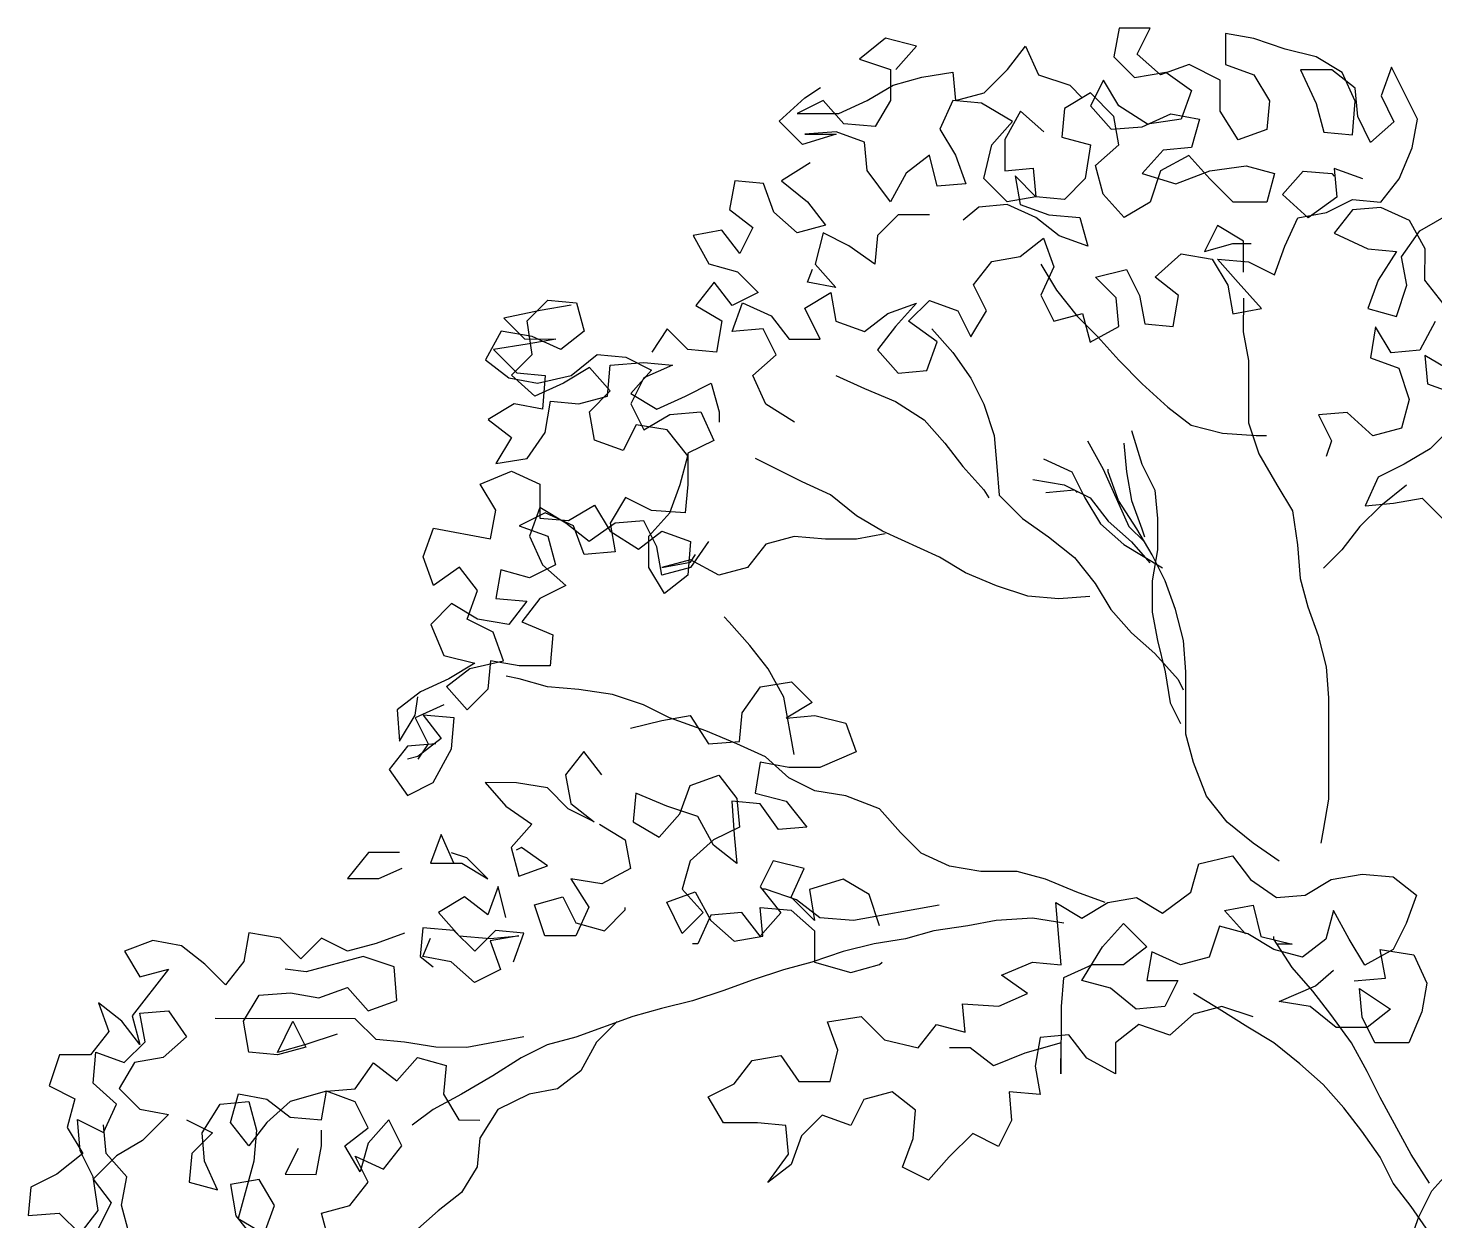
# Model space of a CAD drawing. Extents: x 1378 to 1535, y 5279 to 5481.
# Drawn here: x 1377.86 to 1427.48, y 5427.56 to 5469.63 of the extents above; entities that cross this region are included whole.
import ezdxf

# ---------------------------------------------------------------- set-up
doc = ezdxf.new("R2010")
doc.units = 0
doc.header["$LTSCALE"] = 150
doc.header["$MEASUREMENT"] = 0
doc.layers.get('0').update_dxf_attribs({"linetype": 'CONTINUOUS'})

msp = doc.modelspace()

# ---------------------------------------------------------------- linework, layer by layer
for points in [[(1404.889, 5455.73), (1403.882, 5456.371), (1403.426, 5457.379), (1404.25, 5458.11), (1403.793, 5459.026), (1402.695, 5458.935), (1403.062, 5459.942), (1404.068, 5459.483), (1404.708, 5458.659), (1405.806, 5458.658), (1405.258, 5459.757), (1406.174, 5460.305), (1406.356, 5459.298), (1407.363, 5458.931), (1408.187, 5459.571), (1409.194, 5459.936), (1408.461, 5459.113), (1407.82, 5458.29), (1408.551, 5457.465), (1409.558, 5457.556), (1409.925, 5458.563), (1408.919, 5459.296), (1409.652, 5460.027), (1410.658, 5459.66), (1411.115, 5458.745), (1411.665, 5459.659), (1411.208, 5460.575), (1411.85, 5461.398), (1412.857, 5461.58), (1413.681, 5462.22), (1414.046, 5461.213), (1413.588, 5460.207), (1414.045, 5459.291), (1415.052, 5459.565), (1415.325, 5458.558), (1416.333, 5459.106), (1416.242, 5460.113), (1415.51, 5460.846), (1416.609, 5461.119), (1417.066, 5460.203), (1417.248, 5459.197), (1418.255, 5459.104), (1418.439, 5460.202), (1417.615, 5460.844), (1418.532, 5461.667), (1419.63, 5461.483), (1420.178, 5460.567), (1420.36, 5459.56), (1421.367, 5459.742), (1420.544, 5460.658), (1419.813, 5461.482), (1420.911, 5461.39), (1421.826, 5460.931), (1422.193, 5461.938), (1422.651, 5462.944), (1423.658, 5463.126), (1424.574, 5463.583), (1425.581, 5463.491), (1426.222, 5464.314), (1426.681, 5465.412), (1426.865, 5466.418), (1425.951, 5468.25), (1425.584, 5467.243), (1426.041, 5466.328), (1425.217, 5465.596), (1424.76, 5466.512), (1424.669, 5467.519), (1423.846, 5468.16), (1422.748, 5468.161), (1423.296, 5466.971), (1423.569, 5465.964), (1424.576, 5465.871), (1424.669, 5467.061), (1424.212, 5468.068), (1423.297, 5468.618), (1422.199, 5468.894), (1421.101, 5469.261), (1420.095, 5469.445), (1420.094, 5468.347), (1421.1, 5467.98), (1421.648, 5467.064), (1421.556, 5466.057), (1420.549, 5465.692), (1419.909, 5466.699), (1419.91, 5467.798), (1418.812, 5468.348), (1417.805, 5467.983), (1416.982, 5468.716), (1417.44, 5469.63), (1416.342, 5469.631), (1416.158, 5468.625), (1416.89, 5467.892), (1417.988, 5468.074), (1418.903, 5467.432), (1418.536, 5466.426), (1417.346, 5466.244), (1416.34, 5466.886), (1415.791, 5467.801), (1415.333, 5466.887), (1416.064, 5466.062), (1417.163, 5466.153), (1418.17, 5466.609), (1419.177, 5466.425), (1418.901, 5465.419), (1417.894, 5465.328), (1417.161, 5464.505), (1418.351, 5464.138), (1419.541, 5464.595), (1420.823, 5464.776), (1421.829, 5464.501), (1421.554, 5463.494), (1420.364, 5463.495), (1419.541, 5464.32), (1418.809, 5465.144), (1417.802, 5464.596), (1417.435, 5463.498), (1416.519, 5462.95), (1415.788, 5463.774), (1415.514, 5464.781), (1416.338, 5465.513), (1416.156, 5466.52), (1415.333, 5467.344), (1414.417, 5466.796), (1414.325, 5465.789), (1415.332, 5465.514), (1415.147, 5464.324), (1414.415, 5463.592), (1413.408, 5463.685), (1412.676, 5464.418), (1412.858, 5463.411), (1413.865, 5463.044), (1414.963, 5462.951), (1415.237, 5461.944), (1414.23, 5462.311), (1413.407, 5462.953), (1412.401, 5463.411), (1411.394, 5463.321), (1410.844, 5462.863)], [(1408.469, 5468.174), (1409.202, 5468.997), (1408.104, 5469.273), (1407.188, 5468.542), (1408.286, 5468.174), (1408.285, 5467.076), (1407.735, 5466.161), (1406.637, 5466.254), (1405.906, 5467.078), (1404.99, 5466.621), (1406.454, 5466.62), (1407.462, 5467.077), (1408.377, 5467.625), (1409.385, 5467.899), (1410.483, 5468.081), (1410.574, 5467.074), (1411.581, 5467.348), (1412.405, 5468.171), (1413.047, 5468.994), (1413.503, 5467.987), (1414.601, 5467.619), (1415.059, 5467.161)], [(1413.685, 5465.973), (1412.861, 5466.706), (1412.311, 5465.699), (1412.31, 5464.601), (1413.317, 5464.692), (1413.408, 5463.685), (1412.401, 5463.503), (1411.578, 5464.327), (1411.854, 5465.517), (1412.587, 5466.34), (1411.489, 5466.982), (1410.482, 5467.074), (1410.024, 5466.068), (1410.572, 5465.152), (1410.937, 5464.145), (1409.93, 5464.054), (1409.657, 5465.153), (1408.832, 5464.513), (1408.282, 5463.507), (1407.459, 5464.606), (1407.369, 5465.612), (1406.362, 5465.979), (1405.264, 5465.889), (1406.362, 5465.888), (1405.172, 5465.523), (1404.349, 5466.347), (1405.265, 5467.17), (1405.815, 5467.536)], [(1405.446, 5464.882), (1404.439, 5464.242), (1405.353, 5463.509), (1405.993, 5462.685), (1404.986, 5462.411), (1404.163, 5463.144), (1403.798, 5464.151), (1402.791, 5464.244), (1402.607, 5463.237), (1403.43, 5462.596), (1402.972, 5461.681), (1402.332, 5462.505), (1401.325, 5462.323), (1401.873, 5461.316), (1402.88, 5461.04), (1403.611, 5460.307), (1402.696, 5459.851), (1402.056, 5460.675), (1401.414, 5459.852), (1402.329, 5459.302), (1402.145, 5458.204), (1401.138, 5458.296), (1400.407, 5459.029), (1399.857, 5458.206)], [(1424.941, 5464.315), (1423.934, 5464.682), (1424.025, 5463.675), (1423.018, 5462.944), (1422.103, 5463.768), (1422.836, 5464.592), (1423.843, 5464.499), (1423.934, 5464.407)], [(1427.774, 5459.919), (1427.134, 5460.743), (1427.135, 5461.842), (1426.587, 5462.849), (1425.581, 5463.308), (1424.574, 5463.217), (1423.932, 5462.394), (1425.122, 5461.844), (1426.128, 5461.751), (1425.487, 5460.745), (1425.12, 5459.738), (1426.126, 5459.463), (1426.493, 5460.561), (1426.311, 5461.568), (1426.953, 5462.483), (1428.052, 5463.122)], [(1409.655, 5463.048), (1408.556, 5463.049), (1407.823, 5462.317), (1407.731, 5461.31), (1406.816, 5461.952), (1405.901, 5462.41), (1405.626, 5461.312), (1406.357, 5460.488), (1405.351, 5460.672), (1405.534, 5461.129)], [(1420.728, 5461.024), (1420.729, 5462.122), (1419.814, 5462.672), (1419.355, 5461.757), (1420.362, 5462.031), (1421.003, 5462.03)], [(1413.589, 5461.305), (1414.137, 5460.389), (1414.868, 5459.473), (1415.6, 5458.74), (1416.331, 5457.916), (1417.154, 5457.091), (1418.069, 5456.267), (1418.892, 5455.625), (1419.99, 5455.35), (1421.18, 5455.257), (1421.546, 5455.257)], [(1397.021, 5459.856), (1395.922, 5459.674), (1394.641, 5459.4), (1395.372, 5458.667), (1396.471, 5458.666), (1395.464, 5458.484), (1394.274, 5458.302), (1395.097, 5457.478), (1396.103, 5457.385), (1396.011, 5456.196), (1395.004, 5456.38), (1394.088, 5455.831), (1394.912, 5455.19), (1394.362, 5454.275), (1395.46, 5454.457), (1396.102, 5455.372), (1396.286, 5456.47), (1397.292, 5456.377), (1398.299, 5456.651), (1398.392, 5457.749), (1399.582, 5457.84), (1400.589, 5457.747), (1399.581, 5457.291), (1399.123, 5456.376), (1399.58, 5455.46), (1400.495, 5456.008), (1401.594, 5456.099), (1402.051, 5455.092), (1401.135, 5454.635), (1401.134, 5453.537), (1401.041, 5452.53), (1399.852, 5452.623), (1398.937, 5453.081), (1398.387, 5452.166), (1398.569, 5451.159), (1397.471, 5451.069), (1397.105, 5452.076), (1396.099, 5452.534), (1395.183, 5452.078), (1396.19, 5451.711), (1396.463, 5450.704), (1395.548, 5450.247), (1394.541, 5450.522), (1394.357, 5449.516), (1395.455, 5449.423), (1394.814, 5448.6), (1393.716, 5448.784), (1392.801, 5449.334), (1392.068, 5448.602), (1392.525, 5447.504), (1393.623, 5447.228), (1392.707, 5446.68), (1391.7, 5446.223), (1390.876, 5445.583), (1390.966, 5444.485), (1391.516, 5445.399), (1391.608, 5446.04)], [(1401.864, 5451.522), (1401.223, 5450.608), (1400.216, 5450.334), (1400.034, 5451.341), (1399.577, 5452.257), (1398.57, 5452.166), (1397.654, 5451.526), (1396.831, 5452.168), (1395.916, 5452.718), (1395.549, 5451.711), (1396.006, 5450.704), (1396.829, 5449.971), (1395.913, 5449.514), (1395.272, 5448.691), (1396.37, 5448.232), (1396.277, 5447.134), (1395.179, 5447.135), (1394.172, 5447.319), (1394.08, 5446.312), (1393.347, 5445.581), (1392.615, 5446.405), (1393.44, 5447.045), (1394.63, 5447.319), (1394.265, 5448.326), (1393.35, 5448.784), (1393.717, 5449.791), (1393.077, 5450.615), (1392.161, 5449.975), (1391.796, 5450.982), (1392.163, 5451.989), (1394.176, 5451.621), (1394.36, 5452.628), (1393.812, 5453.543), (1394.911, 5454), (1395.917, 5453.541), (1395.916, 5452.352), (1396.923, 5452.259), (1397.838, 5452.807), (1398.387, 5451.892), (1399.393, 5451.25), (1400.217, 5451.89), (1401.224, 5451.523), (1401.131, 5450.333), (1400.307, 5449.693), (1399.758, 5450.609), (1399.759, 5451.707), (1400.492, 5452.53), (1400.859, 5453.537), (1401.135, 5454.543), (1400.403, 5455.459), (1399.305, 5455.643), (1398.847, 5454.729), (1397.84, 5455.096), (1397.658, 5456.103), (1398.391, 5456.834), (1397.66, 5457.658), (1396.744, 5457.11), (1395.737, 5456.653), (1394.914, 5457.386), (1395.646, 5458.118), (1395.465, 5459.308), (1396.197, 5460.04), (1397.204, 5459.947), (1397.478, 5458.94), (1396.653, 5458.3), (1395.647, 5458.759), (1394.549, 5458.943), (1393.999, 5457.936), (1394.822, 5457.295), (1395.829, 5457.111), (1397.019, 5457.385), (1397.935, 5458.116), (1398.941, 5458.023), (1399.856, 5457.565), (1399.123, 5456.742), (1400.038, 5456.192), (1401.045, 5456.649), (1401.961, 5457.105), (1402.235, 5456.098), (1402.234, 5455.732)], [(1420.727, 5460.109), (1420.726, 5458.919), (1420.908, 5457.912), (1420.906, 5455.715), (1421.271, 5454.616), (1421.911, 5453.518), (1422.459, 5452.602), (1422.641, 5451.412), (1422.731, 5450.222), (1423.005, 5449.215), (1423.37, 5448.208), (1423.644, 5447.109), (1423.734, 5446.011), (1423.731, 5442.441), (1423.547, 5441.343), (1423.455, 5440.885)], [(1427.499, 5459.279), (1426.949, 5458.272), (1425.942, 5458.182), (1425.394, 5459.098), (1425.21, 5457.999), (1426.216, 5457.632), (1426.581, 5456.534), (1426.306, 5455.527), (1425.299, 5455.253), (1424.384, 5456.078), (1423.377, 5455.987), (1423.834, 5455.072), (1423.65, 5454.523)], [(1409.742, 5459.02), (1410.474, 5458.196), (1411.114, 5457.28), (1411.571, 5456.364), (1411.936, 5455.266), (1412.026, 5454.167), (1412.117, 5453.16), (1412.94, 5452.336), (1413.855, 5451.694), (1414.769, 5450.961), (1415.5, 5450.045), (1416.049, 5449.13), (1416.78, 5448.305), (1417.603, 5447.572), (1418.426, 5446.656), (1418.609, 5446.29)], [(1428.047, 5457.539), (1427.132, 5458.089), (1427.222, 5457.082), (1428.229, 5456.715)], [(1406.354, 5457.376), (1407.361, 5456.917), (1408.459, 5456.459), (1409.465, 5455.817), (1410.196, 5454.993), (1410.836, 5454.168), (1411.568, 5453.344), (1411.751, 5453.069)], [(1416.787, 5455.444), (1417.152, 5454.254), (1417.609, 5453.338), (1417.699, 5452.332), (1417.698, 5451.233), (1417.514, 5450.135), (1417.513, 5449.037), (1417.695, 5448.03), (1417.969, 5446.931), (1418.151, 5445.833), (1418.516, 5445.1)], [(1428.136, 5455.617), (1427.312, 5454.794), (1426.396, 5454.246), (1425.48, 5453.789), (1425.022, 5452.783), (1426.029, 5452.873), (1427.036, 5453.055), (1427.767, 5452.322)], [(1415.231, 5455.08), (1415.779, 5454.072), (1416.692, 5452.058), (1417.241, 5451.508)], [(1416.512, 5454.987), (1416.602, 5453.98), (1416.785, 5452.973), (1417.15, 5451.966), (1417.241, 5451.691)], [(1415.317, 5449.588), (1414.219, 5449.497), (1413.12, 5449.59), (1412.022, 5449.957), (1410.924, 5450.416), (1410.01, 5450.966), (1407.997, 5451.883), (1407.082, 5452.433), (1406.168, 5453.166), (1405.161, 5453.624), (1403.514, 5454.45)], [(1413.674, 5454.44), (1414.68, 5453.982), (1415.137, 5453.066), (1415.685, 5452.15), (1416.509, 5451.417), (1417.881, 5450.592)], [(1421.99, 5440.246), (1421.075, 5440.888), (1420.161, 5441.621), (1419.429, 5442.537), (1418.973, 5443.727), (1418.699, 5444.734), (1418.701, 5446.931), (1418.611, 5448.029), (1418.337, 5449.128), (1417.972, 5450.135), (1417.515, 5451.05), (1416.967, 5451.966), (1416.327, 5452.974), (1415.962, 5453.981), (1415.962, 5454.072)], [(1413.307, 5453.709), (1414.405, 5453.524), (1415.32, 5453.066), (1415.96, 5452.242), (1416.783, 5451.509), (1417.423, 5450.776)], [(1413.764, 5453.25), (1414.771, 5453.341), (1414.863, 5453.249)], [(1426.487, 5453.513), (1425.571, 5452.782), (1424.838, 5452.05), (1424.197, 5451.227), (1423.555, 5450.587)], [(1408.088, 5451.791), (1407.081, 5451.609), (1405.983, 5451.61), (1404.885, 5451.703), (1403.878, 5451.429), (1403.236, 5450.606), (1402.229, 5450.332), (1401.223, 5450.882), (1400.216, 5450.609), (1401.223, 5450.791), (1401.406, 5451.065)], [(1404.878, 5444.014), (1404.514, 5446.028), (1403.965, 5447.036), (1403.325, 5447.86), (1402.594, 5448.684), (1402.411, 5448.868)], [(1415.856, 5438.787), (1414.85, 5439.154), (1413.752, 5439.613), (1412.745, 5439.888), (1411.464, 5439.89), (1410.366, 5440.074), (1409.359, 5440.532), (1408.628, 5441.265), (1407.896, 5442.09), (1406.707, 5442.548), (1405.609, 5442.732), (1404.694, 5443.191), (1403.871, 5443.924), (1402.865, 5444.382), (1401.767, 5444.841), (1400.486, 5445.3), (1399.571, 5445.758), (1398.473, 5446.125), (1397.283, 5446.309), (1396.185, 5446.402), (1395.178, 5446.678), (1394.721, 5446.769)], [(1399.112, 5444.935), (1400.211, 5445.208), (1401.218, 5445.391), (1401.858, 5444.383), (1402.956, 5444.474), (1403.049, 5445.48), (1403.69, 5446.395), (1404.789, 5446.577), (1405.52, 5445.844), (1404.604, 5445.296), (1405.611, 5445.387), (1406.709, 5445.111), (1407.075, 5444.104), (1405.793, 5443.556), (1404.694, 5443.557), (1403.688, 5443.741), (1403.504, 5442.643), (1404.602, 5442.367), (1405.333, 5441.451), (1404.326, 5441.361), (1403.686, 5442.276), (1402.68, 5442.369), (1402.77, 5441.179), (1402.861, 5440.172), (1402.038, 5440.814), (1401.489, 5441.821), (1400.391, 5442.188), (1399.293, 5442.647), (1399.201, 5441.64), (1400.116, 5441.09), (1400.849, 5441.913), (1401.216, 5442.919), (1402.223, 5443.285), (1402.863, 5442.46), (1402.953, 5441.453), (1402.038, 5440.997), (1401.213, 5440.265), (1400.938, 5439.259), (1401.669, 5438.434), (1400.936, 5437.703), (1400.388, 5438.801), (1401.395, 5439.167), (1401.944, 5438.159), (1402.767, 5437.426), (1403.774, 5437.608), (1403.683, 5438.615), (1404.781, 5438.523), (1405.604, 5437.79), (1405.603, 5436.692), (1406.884, 5436.324), (1407.891, 5436.598), (1407.983, 5436.689)], [(1392.247, 5444.392), (1391.241, 5444.301), (1390.599, 5443.478), (1391.239, 5442.562), (1392.155, 5443.019), (1392.796, 5444.208), (1392.889, 5445.307), (1391.791, 5445.399), (1392.431, 5444.575), (1391.606, 5443.935), (1391.24, 5443.844)], [(1392.523, 5445.765), (1391.516, 5445.308), (1391.973, 5444.392), (1391.606, 5443.843)], [(1398.104, 5443.288), (1397.464, 5444.113), (1396.823, 5443.29), (1397.005, 5442.283), (1397.828, 5441.641), (1396.913, 5442.1), (1396.182, 5442.832), (1395.084, 5443.017), (1393.985, 5443.018), (1394.717, 5442.193), (1395.631, 5441.552), (1394.898, 5440.729), (1395.172, 5439.721), (1396.179, 5440.087), (1395.264, 5440.728), (1395.081, 5440.637)], [(1398.011, 5441.549), (1398.926, 5440.999), (1399.108, 5439.992), (1398.101, 5439.444), (1397.002, 5439.628), (1397.642, 5438.621), (1397.184, 5437.614), (1396.085, 5437.616), (1395.72, 5438.714), (1396.727, 5438.988), (1397.184, 5438.072), (1398.191, 5437.797), (1398.924, 5438.528), (1398.924, 5438.62)], [(1392.884, 5440.181), (1392.428, 5441.188), (1392.061, 5440.182), (1393.159, 5440.181), (1394.074, 5439.631), (1393.342, 5440.364), (1392.793, 5440.547)], [(1390.963, 5440.549), (1389.864, 5440.55), (1389.131, 5439.635), (1390.229, 5439.634), (1391.054, 5440)], [(1421.07, 5434.755), (1419.972, 5435.122), (1418.965, 5434.849), (1418.14, 5434.117), (1417.042, 5434.484), (1416.218, 5433.844), (1416.217, 5432.746), (1415.211, 5433.296), (1414.571, 5434.121), (1413.564, 5434.03), (1413.38, 5433.023), (1413.562, 5432.016), (1412.464, 5432.109), (1412.554, 5431.102), (1412.096, 5430.187), (1411.181, 5430.646), (1410.356, 5429.823), (1409.623, 5429), (1408.709, 5429.458), (1409.076, 5430.464), (1409.168, 5431.471), (1408.345, 5432.113), (1407.338, 5431.839), (1406.879, 5430.924), (1405.873, 5431.291), (1405.14, 5430.56), (1404.773, 5429.553), (1403.949, 5428.913), (1404.682, 5429.919), (1404.591, 5430.926), (1403.585, 5431.019), (1402.395, 5431.02), (1401.846, 5431.936), (1402.762, 5432.392), (1403.404, 5433.216), (1404.41, 5433.398), (1405.05, 5432.482), (1406.149, 5432.481), (1406.424, 5433.579), (1406.059, 5434.586), (1407.249, 5434.768), (1408.072, 5433.943), (1409.262, 5433.668), (1409.903, 5434.491), (1410.91, 5434.215), (1410.819, 5435.222), (1412.1, 5435.13), (1413.108, 5435.586), (1412.193, 5436.228), (1413.292, 5436.684), (1414.298, 5436.592), (1414.117, 5438.789), (1415.032, 5438.239), (1415.948, 5438.787), (1416.955, 5438.969), (1417.87, 5438.419), (1418.877, 5439.151), (1419.153, 5440.157), (1420.343, 5440.431), (1420.983, 5439.606), (1421.897, 5438.965), (1422.904, 5439.055), (1423.82, 5439.604), (1424.918, 5439.786), (1426.017, 5439.693), (1426.84, 5439.052), (1426.473, 5438.045), (1426.014, 5437.13), (1425.007, 5436.582), (1424.459, 5437.498), (1423.91, 5438.505), (1423.635, 5437.499), (1422.811, 5436.859), (1421.804, 5437.134), (1420.889, 5437.684), (1419.883, 5437.96), (1419.516, 5436.862), (1418.509, 5436.588), (1417.502, 5437.047), (1417.318, 5436.04), (1418.417, 5436.039), (1417.958, 5435.124), (1416.951, 5435.034), (1416.037, 5435.767), (1415.03, 5436.042), (1415.763, 5437.231), (1416.496, 5438.054), (1417.319, 5437.23), (1416.495, 5436.59), (1415.397, 5436.591), (1414.389, 5436.134), (1414.297, 5435.128), (1414.295, 5432.748), (1414.296, 5433.846), (1413.014, 5433.481), (1411.915, 5433.025), (1411.092, 5433.666), (1410.36, 5433.667)], [(1407.893, 5437.971), (1407.528, 5439.069), (1406.613, 5439.619), (1405.423, 5439.254), (1405.605, 5438.156), (1404.782, 5438.98), (1405.24, 5439.987), (1404.142, 5440.262), (1403.684, 5439.348), (1404.415, 5438.432), (1403.682, 5437.609), (1403.042, 5438.433), (1401.944, 5438.342), (1401.485, 5437.336), (1401.302, 5437.336)], [(1394.713, 5438.257), (1394.439, 5439.356), (1394.072, 5438.35), (1393.249, 5438.991), (1392.334, 5438.443), (1393.065, 5437.618), (1394.163, 5437.526), (1395.17, 5437.616), (1394.163, 5437.434), (1394.528, 5436.427), (1393.613, 5435.97), (1392.79, 5436.703), (1391.783, 5436.887), (1392.058, 5437.528)], [(1409.998, 5438.701), (1406.978, 5438.155), (1405.788, 5438.247), (1404.965, 5438.889), (1403.867, 5439.256), (1403.775, 5439.256)], [(1420.798, 5437.684), (1420.066, 5438.509), (1421.073, 5438.691), (1421.347, 5437.592), (1422.445, 5437.317), (1421.896, 5437.317)], [(1414.391, 5438.056), (1413.293, 5438.24), (1412.012, 5438.15), (1411.005, 5437.968), (1409.815, 5437.786), (1408.808, 5437.512), (1407.709, 5437.33), (1406.61, 5437.057), (1405.512, 5436.692), (1404.505, 5436.418), (1403.406, 5436.053), (1402.399, 5435.688), (1401.3, 5435.323), (1400.202, 5435.049), (1399.195, 5434.775), (1397.18, 5434.045), (1396.173, 5433.771), (1395.258, 5433.314), (1394.25, 5432.675), (1393.151, 5432.035), (1392.144, 5431.487), (1391.411, 5430.938)], [(1394.986, 5436.701), (1395.353, 5437.708), (1394.347, 5437.8), (1393.614, 5437.069), (1392.882, 5437.801), (1391.784, 5437.894), (1391.691, 5436.887), (1392.149, 5436.521)], [(1391.143, 5437.712), (1390.136, 5437.346), (1389.129, 5437.073), (1388.214, 5437.531), (1387.481, 5436.8), (1386.75, 5437.533), (1385.651, 5437.717), (1385.467, 5436.71), (1384.826, 5435.887), (1384.094, 5436.62), (1383.271, 5437.261), (1382.265, 5437.445), (1381.257, 5437.08), (1381.806, 5436.164), (1382.813, 5436.438), (1381.53, 5434.791), (1381.804, 5433.784), (1381.164, 5434.609), (1380.341, 5435.25), (1380.706, 5434.243), (1380.064, 5433.42), (1378.966, 5433.421), (1378.599, 5432.323), (1379.514, 5431.864), (1379.238, 5430.858), (1379.787, 5429.942), (1378.871, 5429.211), (1377.955, 5428.754), (1377.862, 5427.747), (1378.961, 5427.838), (1379.692, 5427.105), (1380.334, 5427.928), (1380.152, 5429.118), (1379.695, 5430.034), (1379.605, 5431.132), (1380.519, 5430.674), (1380.978, 5431.68), (1380.155, 5432.413), (1380.247, 5433.511), (1381.254, 5433.144), (1381.987, 5433.876), (1381.805, 5434.883), (1382.812, 5434.973), (1383.451, 5434.058), (1382.627, 5433.326), (1381.62, 5433.144), (1381.07, 5432.229), (1381.802, 5431.496), (1382.808, 5431.312), (1381.892, 5430.398), (1380.976, 5429.85), (1380.152, 5429.027), (1380.792, 5428.202), (1380.333, 5427.287)], [(1427.288, 5428.892), (1426.648, 5429.899), (1425.552, 5431.914), (1425.095, 5432.83), (1424.547, 5433.837), (1423.816, 5434.844), (1423.176, 5435.669), (1422.444, 5436.493), (1421.804, 5437.5), (1421.804, 5437.592)], [(1424.64, 5436.033), (1425.739, 5436.124), (1425.557, 5437.131), (1426.746, 5436.947), (1427.203, 5435.94), (1427.019, 5434.933), (1426.56, 5433.835), (1425.371, 5433.836), (1424.914, 5434.752), (1424.823, 5435.759), (1425.921, 5435.025), (1425.096, 5434.385), (1423.998, 5434.387), (1423.084, 5435.12), (1421.985, 5435.304), (1423.267, 5435.852), (1423.908, 5436.4)], [(1388.76, 5434.144), (1387.661, 5433.779), (1386.654, 5433.505), (1387.204, 5434.603), (1387.661, 5433.688), (1386.654, 5433.414), (1385.648, 5433.506), (1385.465, 5434.605), (1386.015, 5435.52), (1387.114, 5435.61), (1388.12, 5435.426), (1389.128, 5435.791), (1389.859, 5434.967), (1390.866, 5435.332), (1390.776, 5436.522), (1389.678, 5436.889), (1387.664, 5436.342), (1386.932, 5436.434)], [(1427.287, 5427.153), (1426.647, 5428.069), (1426.007, 5428.893), (1425.55, 5429.809), (1424.91, 5430.725), (1424.27, 5431.549), (1423.539, 5432.373), (1422.716, 5433.106), (1421.801, 5433.839), (1420.886, 5434.389), (1419.88, 5435.031), (1418.965, 5435.581)], [(1395.35, 5434.047), (1393.336, 5433.682), (1392.238, 5433.683), (1391.139, 5433.867), (1390.133, 5433.96), (1389.401, 5434.693), (1384.459, 5434.697)], [(1398.645, 5434.593), (1397.912, 5433.861), (1397.362, 5432.855), (1396.538, 5432.215), (1395.531, 5432.033), (1394.432, 5431.485), (1393.791, 5430.478), (1393.698, 5429.472), (1393.148, 5428.557), (1392.324, 5427.917), (1391.499, 5427.186), (1390.766, 5426.363), (1389.301, 5424.899), (1388.659, 5423.985), (1387.926, 5423.162), (1387.56, 5422.796)], [(1388.479, 5426.822), (1388.205, 5427.829), (1389.212, 5428.103), (1389.854, 5428.926), (1389.397, 5429.842), (1390.403, 5429.383), (1391.045, 5430.206), (1390.588, 5431.122), (1389.855, 5430.299), (1389.579, 5429.292), (1389.031, 5430.208), (1389.855, 5430.848), (1389.399, 5431.764), (1388.392, 5432.131), (1387.11, 5431.766), (1386.286, 5431.035), (1385.644, 5430.211), (1385.005, 5431.036), (1385.28, 5432.042), (1386.287, 5431.858), (1387.11, 5431.217), (1388.208, 5431.124), (1388.392, 5432.131), (1389.399, 5432.222), (1390.04, 5433.136), (1390.864, 5432.495), (1391.597, 5433.318), (1392.603, 5433.042), (1392.511, 5432.036), (1393.059, 5431.12), (1393.791, 5431.119)], [(1383.449, 5431.129), (1384.364, 5430.67), (1383.631, 5429.939), (1383.538, 5428.932), (1384.545, 5428.656), (1384.088, 5429.664), (1383.997, 5430.671), (1384.639, 5431.677), (1385.646, 5431.767), (1385.92, 5430.76), (1385.827, 5429.662), (1385.276, 5427.649), (1386.191, 5427.099), (1386.558, 5428.105), (1386.01, 5429.021), (1385.003, 5428.839), (1385.185, 5427.741), (1385.916, 5426.825)], [(1381.431, 5427.103), (1381.158, 5428.11), (1381.342, 5429.117), (1380.61, 5429.941), (1380.52, 5430.948)], [(1387.383, 5430.118), (1386.925, 5429.203), (1388.023, 5429.202), (1388.207, 5430.209), (1388.208, 5430.758)], [(1426.462, 5426.421), (1426.921, 5427.702), (1427.379, 5428.617), (1428.112, 5429.44)]]:
    msp.add_lwpolyline(points)

doc.saveas('drawing.dxf')
